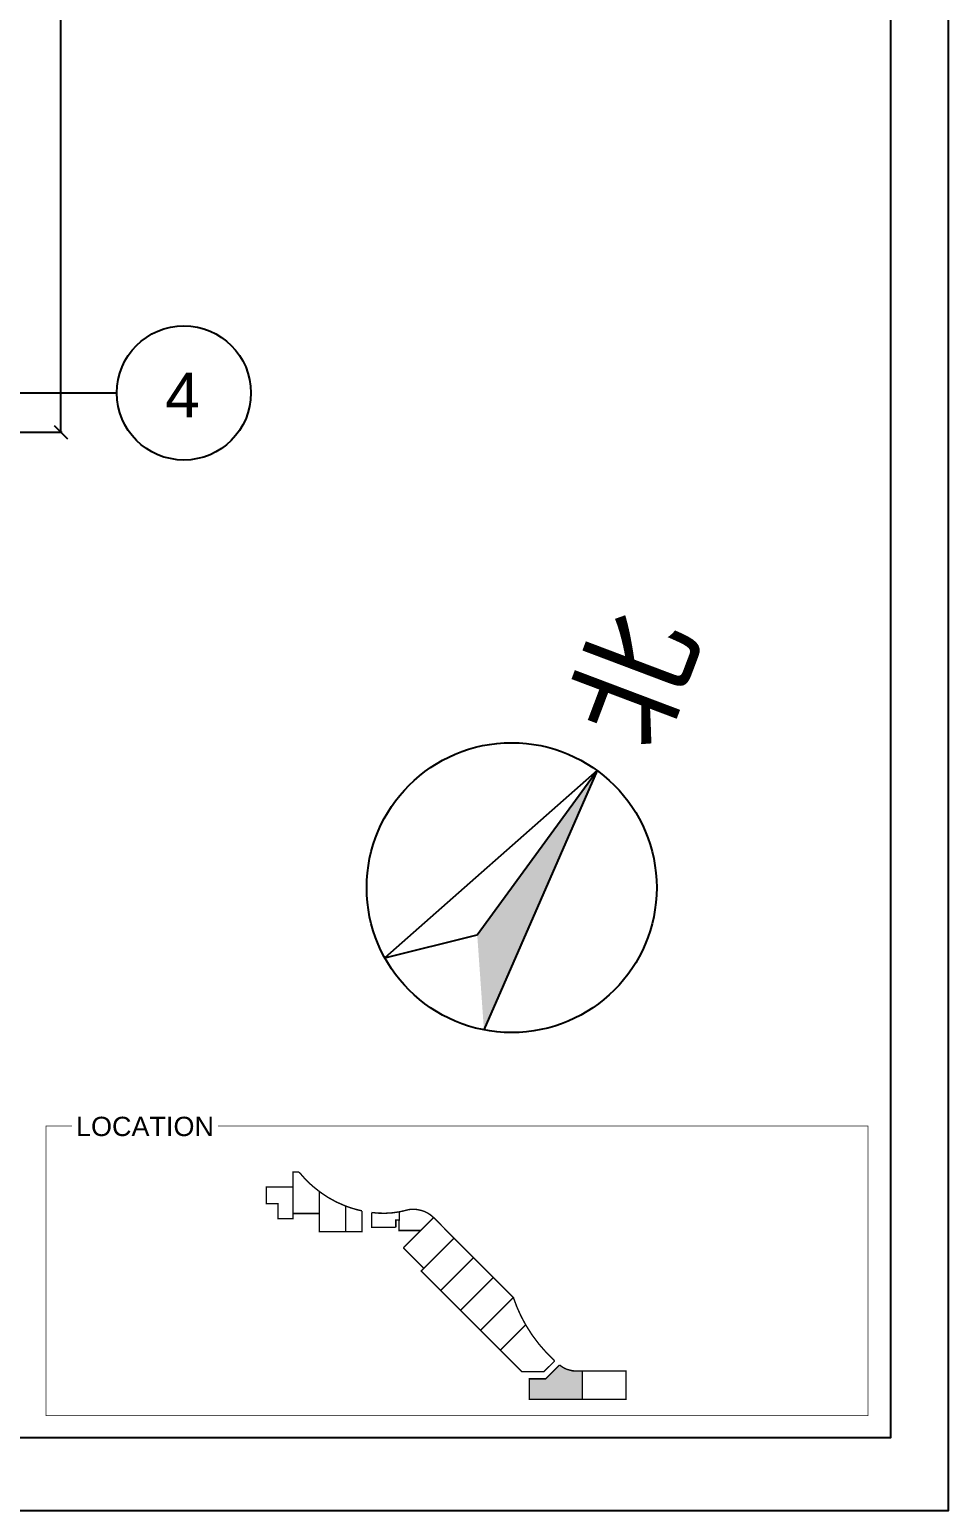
# Model space of a CAD drawing. Header units: inches. Extents: x -17552 to 18736, y -11730 to 14768.
# Drawn here: x 10518 to 18736, y -11730 to 1519 of the extents above; entities that cross this region are included whole.
import ezdxf

# ---------------------------------------------------------------- set-up
doc = ezdxf.new("R2010")
doc.units = ezdxf.units.IN
doc.header["$MEASUREMENT"] = 0
doc.linetypes.add('CENTER', pattern=[2, 1.25, -0.25, 0.25, -0.25])
for name, color, linetype in [('DIM', 3, 'Continuous'), ('DIM TEXT', 7, 'Continuous'), ('轴线', 10, 'CENTER')]:
    doc.layers.add(name, color=color, linetype=linetype)
doc.styles.add('3F_2017.02$0$H1', font='swisscl.ttf')
doc.styles.get("Standard").update_dxf_attribs({"font": 'arial.ttf'})
doc.dimstyles.new('DIM-200MM', dxfattribs={"dimtxt": 200, "dimasz": 120, "dimexe": 10, "dimexo": 10, "dimgap": 0.7, "dimtad": 1, "dimdec": 0, "dimrnd": 5, "dimzin": 1, "dimdsep": 46, "dimtxsty": 'Standard', "dimblk": 'OBLIQUE', "dimcen": 0.5, "dimdle": 1, "dimclrd": 256, "dimclre": 256, "dimclrt": 7, "dimaunit": 1, "dimadec": 0, "dimazin": 0, "dimtfac": 1, "dimtdec": 0, "dimtix": 1, "dimtmove": 2, "dimatfit": 3, "dimfxl": 0, "dimtolj": 1, "dimtzin": 1, "dimarcsym": 0})

# ---------------------------------------------------------------- blocks, each defined once
blk = doc.blocks.new('3F_2017.02$0$A$C11E260BE')
blk.add_hatch(color=256).paths.add_polyline_path([(5592, 3026), (8455, 1855), (2523, 8881)])
for p, q in [((5592, 3026), (2523, 8881)), ((2523, 8881), (8455, 1855)), ((2523, 8881), (4926, 5))]:
    blk.add_line(p, q)
at = {"ltscale": 0.1}
blk.add_line((4926, 5), (5592, 3026), dxfattribs=at)
blk.add_circle((4709, 4709), 4709)
at = {"style": '3F_2017.02$0$H1'}
blk.add_text('北', height=3000, rotation=133.0245, dxfattribs=at).set_placement((2849, 10782))
blk = doc.blocks.new('_Oblique')
at = {"color": 0, "linetype": 'ByBlock', "lineweight": -2}
blk.add_line((-0.5, -0.5), (0.5, 0.5), dxfattribs=at)
blk = doc.blocks.new('*D307')
at = {"layer": 'DEFPOINTS', "color": 0, "transparency": 16777216}
for p in [(9048, 7018), (10798, 7018), (9048, -2082)]:
    blk.add_point(p, dxfattribs=at)
at = {"layer": 'DIM', "lineweight": -2, "transparency": 16777216}
for p, q in [((10298, 7018), (10808, 7018)), ((10798, -2083), (10798, 7019)), ((10298, -2082), (10808, -2082))]:
    blk.add_line(p, q, dxfattribs=at)
at = {"layer": 'DIM', "lineweight": -2, "transparency": 16777216, "xscale": 120, "yscale": 120, "zscale": 120}
for p, rotation in [((10798, 7018), 90), ((10798, -2082), 270)]:
    blk.add_blockref('_Oblique', p, dxfattribs=dict(at, rotation=rotation))
at = {"layer": 'DIM', "color": 7, "transparency": 16777216, "insert": (10695, 2468), "char_height": 200, "attachment_point": 5, "rotation": 90}
blk.add_mtext('\\A1;9100', dxfattribs=at)

msp = doc.modelspace()

# ---------------------------------------------------------------- hatches: boundary and pattern name
at = {"ltscale": 300}
h = msp.add_hatch(color=256, dxfattribs=at)
h.dxf.hatch_style = 1
edge = h.paths.add_edge_path()
edge.add_line((15461, -10483), (15461, -10736.4))
edge.add_line((15461, -10736.4), (14987.8, -10736.4))
edge.add_line((14987.8, -10736.4), (14987.8, -10553))
edge.add_line((14987.8, -10553), (15133.7, -10553))
edge.add_line((15133.7, -10553), (15258.3, -10428.4))
edge.add_arc((15405.9, -10257.2), 226, 229.23751, 248.73531)
edge.add_arc((17012.8, -4099.7), 6588.3, 255.14679, 255.59419)
edge.add_arc((15439.6, -9598.3), 885, 265.7295, 271.38302)

# ---------------------------------------------------------------- linework, layer by layer
msp.add_lwpolyline([(-17033.8, 13283), (18217.4, 13283), (18217.4, -11081.8), (-17033.8, -11081.8)], close=True)
for points in [[(17007.8, -11729.8), (18735.8, -11729.8), (18735.8, 12203)], [(-17552.2, -10001.8), (-17552.2, -11729.8), (17007.8, -11729.8)]]:
    msp.add_lwpolyline(points)
at = {"const_width": 4.32}
msp.add_lwpolyline([(12203.4, -8290.3), (18017.4, -8290.3), (18017.4, -10881.8), (10664.3, -10881.8), (10664.3, -8290.3), (10897.4, -8290.3)], dxfattribs=at)
at = {"ltscale": 300, "const_width": 12.6}
for points in [[(12873.8, -9073.2), (13110.4, -9073.2), (13110.4, -8877.5, -0.0667634), (12928.6, -8702.9), (12873.8, -8702.9), (12873.8, -9073.2)], [(13110.4, -8877.5), (13110.4, -9237), (13344.2, -9237), (13344.2, -9006.6, -0.0703703), (13110.4, -8877.5, 3.4835058)], [(13491.2, -9050, -0.0372627), (13344.2, -9006.6), (13344.2, -9237), (13491.2, -9237), (13491.2, -9050)], [(13793.6, -9197.8), (13793.6, -9130.6), (13824.3, -9130.6), (13824.3, -9058.5, -0.0787734), (13576.6, -9064.5), (13576.6, -9197.8), (13793.6, -9197.8)], [(14955.5, -10070.3), (14749.5, -10276.4), (14729.7, -10296.2), (14719.8, -10286.3), (14556.4, -10123), (14551.5, -10118), (14551.5, -10118), (14551.5, -10118), (14551.5, -10118), (14551.5, -10118), (14551.5, -10118), (14844.8, -9824.9, 0.0506235), (14955.5, -10070.3, -1.0774021)], [(15215.8, -10391.7), (15118.9, -10488.6), (14922.1, -10488.6), (14739.6, -10306.1), (14729.7, -10296.2), (14749.5, -10276.4), (14955.5, -10070.3, 0.0780388), (15215.8, -10391.7, 3.3743672)], [(15461, -10483), (15461, -10736.4), (14987.8, -10736.4), (14987.8, -10553), (15133.7, -10553), (15258.3, -10428.4, 0.085281), (15323.9, -10467.8, 0.0019522), (15373.7, -10480.8, 0.0246732), (15461, -10483, -0.0817261)]]:
    msp.add_lwpolyline(points, format="xyb", dxfattribs=at)
for points in [[(12635.8, -8836.6), (12635.3, -8985), (12739.4, -8985), (12739.4, -9119.4), (12873.8, -9119.4), (12873.8, -8836.6), (12635.8, -8836.6)], [(13860.5, -9379.5), (13860.5, -9379.5), (14044.6, -9563.7), (14314.7, -9293.6), (14131, -9109.4), (13860.7, -9379.7)], [(14488.9, -9467.9), (14314.7, -9293.6), (14040.7, -9567.6), (14040.7, -9567.6), (14020.9, -9587.4), (14020.9, -9587.4), (14195.1, -9761.6), (14214.9, -9741.8), (14214.9, -9741.8), (14359.4, -9597.3), (14359.4, -9597.3), (14387.2, -9569.6), (14387.2, -9569.6), (14488.9, -9467.9)], [(14667.1, -9646.1), (14488.9, -9467.9), (14387.2, -9569.6), (14387.2, -9569.6), (14359.4, -9597.3), (14359.4, -9597.3), (14214.9, -9741.8), (14214.9, -9741.8), (14195.1, -9761.6), (14373.3, -9939.8), (14373.3, -9939.8), (14373.3, -9939.8), (14537.6, -9775.5), (14537.6, -9775.5), (14565.4, -9747.8), (14565.4, -9747.8), (14667.1, -9646.1)], [(14667.1, -9646.1), (14844.8, -9824.9), (14551.5, -10118), (14551.5, -10118), (14551.5, -10118), (14551.5, -10118), (14551.5, -10118), (14551.5, -10118), (14551.5, -10118), (14373.3, -9939.8), (14373.3, -9939.8), (14393.1, -9920), (14565.4, -9747.7), (14565.4, -9747.7), (14565.4, -9747.7), (14565.4, -9747.7), (14667.1, -9646.1)], [(15851.6, -10483), (15461, -10483), (15461, -10501.2), (15461, -10501.2), (15461, -10716.8), (15461, -10716.8), (15461, -10736.4), (15851.6, -10736.4), (15851.6, -10483)]]:
    msp.add_lwpolyline(points, dxfattribs=at)
msp.add_lwpolyline([(14014.2, -9225.8), (13821.5, -9225.8), (13821.5, -9130.6), (13821.5, -9130.6), (13821.5, -9130.6), (13824.3, -9130.6), (13824.3, -9130.6), (13824.3, -9058.5), (13849.1, -9053.1, 0.0126319), (13903.1, -9039.9, -0.0460298), (13950.2, -9035.6, -0.0725683), (13999, -9041.2, -0.0541388), (14049.8, -9055.6, -0.0537173), (14097.1, -9081.5, -0.0367868), (14131, -9109.4), (14014.2, -9225.8)], format="xyb", close=True, dxfattribs=at)
at = {"layer": 'DIM'}
msp.add_line((10798, -1731.7), (11298, -1731.7), dxfattribs=at)
msp.add_circle((11898, -1731.7), 600, dxfattribs=at)
at = {"layer": '轴线', "ltscale": 500}
msp.add_line((-10702, -1731.7), (10798, -1731.7), dxfattribs=at)

# ---------------------------------------------------------------- block references
at = {"xscale": 0.2754000001591764, "yscale": 0.2754000001591764, "zscale": 0.2754000001591764, "rotation": 296.2731286493915}
msp.add_blockref('3F_2017.02$0$A$C11E260BE', (13092.9, -5569.2), dxfattribs=at)

# ---------------------------------------------------------------- texts
msp.add_text('LOCATION', height=172.8).set_placement((10933.2, -8380.6))
at = {"layer": 'DIM TEXT', "insert": (11729.9, -1549.8), "char_height": 400, "attachment_point": 1}
msp.add_mtext_dynamic_manual_height_columns('4', width=10456.675, gutter_width=2, heights=[0], dxfattribs=at)

# ---------------------------------------------------------------- dimensions: what is measured, and where the dimension line sits
at = {"layer": 'DIM'}
dim = msp.add_linear_dim(base=(10798, 7018.3), p1=(9048, -2081.7), p2=(9048, 7018.3), angle=90, dimstyle='DIM-200MM', dxfattribs=at)
dim.commit()
dim.dimension.update_dxf_attribs({"geometry": '*D307', "text_midpoint": (10695.2, 2468.3)})

doc.saveas('drawing.dxf')
